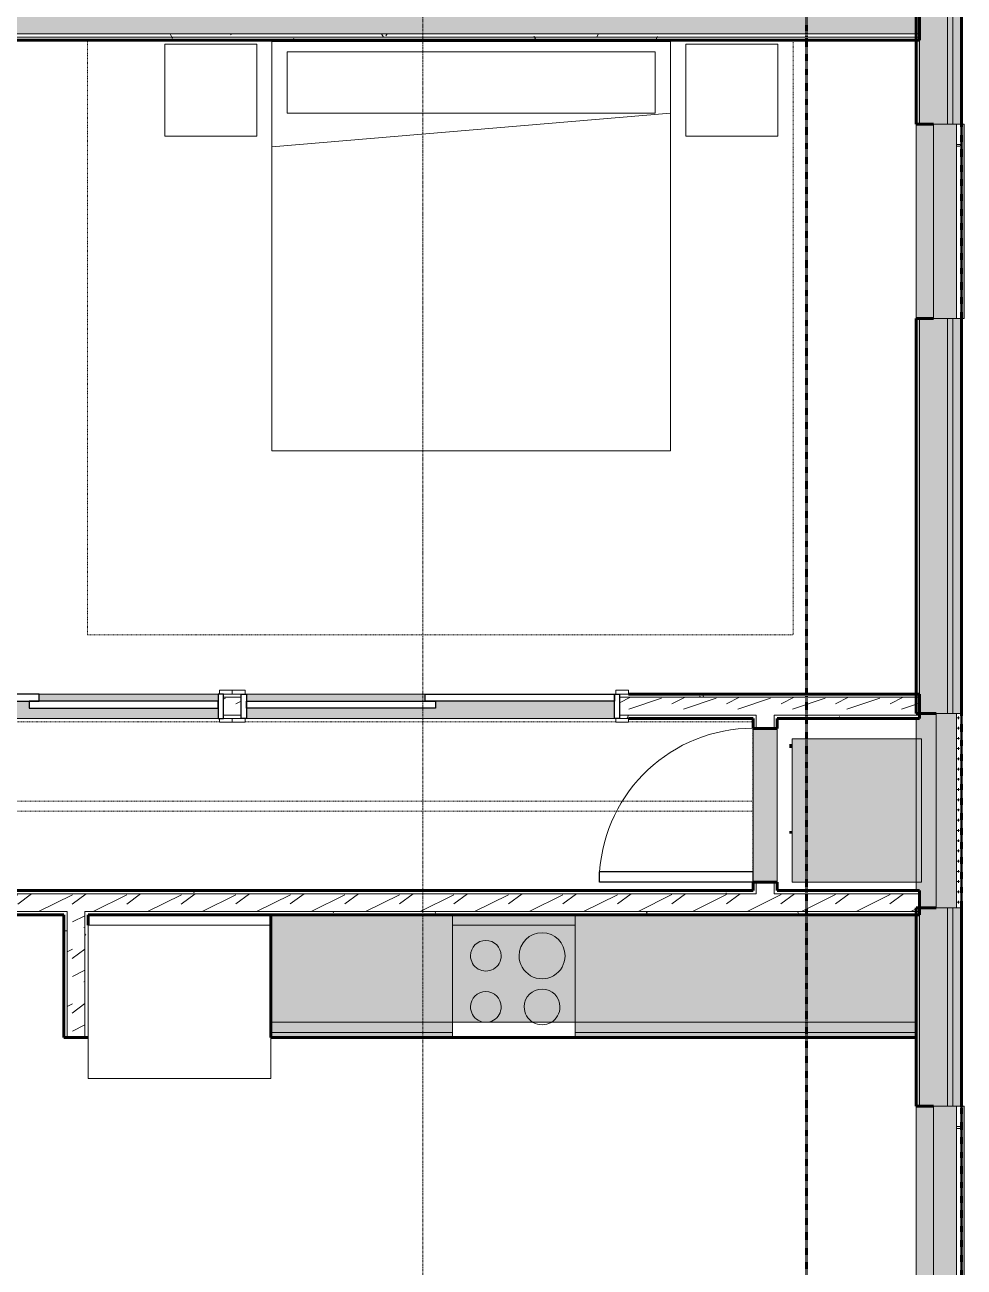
# Model space of a CAD drawing. Header units: inches. Extents: x -4061 to -1937, y 9836 to 11171.
# Drawn here: x -2251.1 to -2067.4, y 10172.9 to 10415.8 of the extents above; entities that cross this region are included whole.
import ezdxf

# ---------------------------------------------------------------- set-up
doc = ezdxf.new("R2010")
doc.units = ezdxf.units.IN
doc.header["$MEASUREMENT"] = 0
for name, pattern in [('Dash', [0.25, 0.125, -0.125]), ('Dash 1_16_', [0.125, 0.0625, -0.0625]), ('Grid Line 1_2_', [0.875, 0.5, -0.125, 0.125, -0.125])]:
    doc.linetypes.add(name, pattern=pattern)
for name, color, linetype, lineweight in [('0-1', 7, 'Continuous', 5), ('0-2', 250, 'Continuous', 9), ('A-DOOR-1', 250, 'Continuous', 9), ('A-DOOR-2', 50, 'Continuous', 30), ('A-DOOR-FRAM-1', 50, 'Continuous', 30), ('A-GLAZ-1', 27, 'Continuous', 18), ('A-GLAZ-2', 7, 'Continuous', 18), ('A-GLAZ-4', 135, 'Continuous', 18), ('A-GLAZ-5', 251, 'Continuous', 9), ('A-WALL', 113, 'Continuous', 18), ('A-WALL-1', 8, 'Continuous', 5), ('A-WALL-2', 10, 'Continuous', 60), ('A-WALL-3', 7, 'Continuous', 18), ('A-WALL-4', 254, 'Continuous', 5), ('A-WALL-PATT-1', 250, 'Continuous', 9), ('A-WALL-PATT-2', 253, 'Continuous', 9), ('A-WALL-PATT-4', 111, 'Continuous', 9), ('C-PROP-LINE-2', 91, 'Dash 1_16_', 60), ('I-FURN-1', 250, 'Continuous', 9), ('I-FURN-HDLN-1', 250, 'Dash', 9), ('I-WALL-2', 2, 'Continuous', 60), ('M-EQPM-1', 252, 'Continuous', 9), ('M-EQPM-2', 55, 'Continuous', 9), ('M-EQPM-3', 250, 'Continuous', 9), ('Q-CASE-1', 253, 'Continuous', 9), ('Q-CASE-2', 10, 'Continuous', 60), ('Q-CASE-3', 250, 'Continuous', 9), ('Q-CASE-HDLN-1', 250, 'Dash', 9), ('Q-SPCQ-1', 250, 'Continuous', 9), ('S-GRID-1', 1, 'Grid Line 1_2_', 9)]:
    doc.layers.add(name, color=color, linetype=linetype, lineweight=lineweight)
pattern_1 = [(0, (-88.066, -241.96), (20.48, 5.12), [0.845, -14.515, 0.845, -14.515, -81.92]), (0, (-88.066, -241.96), (20.48, 5.12), [-30.72, 0.845, -29.875, 0.845, -14.515, -35.84]), (0, (-88.066, -241.96), (20.48, 5.12), [-76.8, 0.845, -9.395, 0.845, -24.755]), (120, (-80.386, -239.4), (-14.67405, 15.1762003), [0.845, -14.515, 0.845, -14.515, -81.92]), (120, (-80.386, -239.4), (-14.67405, 15.1762003), [-30.72, 0.845, -29.875, 0.845, -14.515, -35.84]), (120, (-80.386, -239.4), (-14.67405, 15.1762003), [-76.8, 0.845, -9.395, 0.845, -24.755]), (240, (-77.826, -229.16), (-5.80595, -20.2962003), [0.845, -14.515, 0.845, -14.515, -81.92]), (240, (-77.826, -229.16), (-5.80595, -20.2962003), [-30.72, 0.845, -29.875, 0.845, -14.515, -35.84]), (240, (-77.826, -229.16), (-5.80595, -20.2962003), [-76.8, 0.845, -9.395, 0.845, -24.755])]
pattern_2 = [(216.87, (-83.801, -231.298), (31.9871619, 21.32545714), [5.331, -47.981]), (206.565, (-77.404, -234.497), (-10.662476, -10.6620098), [11.921, -11.921]), (198.435, (-77.404, -239.828), (-21.3244936, -10.6625869), [6.744, -26.974])]
pattern_3 = [(161.57, (-87.746, -241.64), (-2.560496185, -0.000537386), [0, -18.214, 2.022, 0]), (18.43, (-88.386, -241.64), (-2.560496185, 0.000537386), [0, -18.214, 2.022, 0]), (108.43, (-87.746, -241.64), (1.27922091, -6.400876726), [6.07, -14.166]), (71.57, (-88.386, -241.64), (1.27922091, 6.400876726), [6.07, -14.166])]

# ---------------------------------------------------------------- blocks, each defined once
blk = doc.blocks.new('HVAC_SPVU_AlliedAir_MGE4 - HVAC_SPVU_AlliedAir_MGE4-2202414-ENLARGED RCP - 2ND FLOOR PLAN - WEST')
at = {"layer": 'M-EQPM-1'}
for points in [[(14, 13.12), (-14, 13.12), (-14, 12.12), (14, 12.12)], [(14, 12.12), (-14, 12.12), (-14, -12.13), (14, -12.13), (14, -4.34)]]:
    blk.add_hatch(color=256, dxfattribs=at).paths.add_polyline_path(points, flags=0)
at = {"layer": 'M-EQPM-2'}
for points in [[(-12.25, -12.63), (-12.26, -12.13), (-13, -12.13), (-12.99, -12.63), (-12.26, -12.63)], [(4.5, -12.63), (4.49, -12.13), (4, -12.13), (4.01, -12.63), (4.49, -12.63)]]:
    blk.add_hatch(color=256, dxfattribs=at).paths.add_polyline_path(points, flags=0)
at = {"layer": 'M-EQPM-3'}
for p, q in [((14, 13.12), (-14, 13.12)), ((-14, 13.12), (-14, 12.12)), ((14, 12.12), (14, 13.12)), ((-14, 12.12), (14, 12.12)), ((-14, 12.12), (-14, -12.13)), ((14, -12.13), (14, 12.12)), ((-14, -12.13), (14, -12.13)), ((-13, -12.63), (-12.25, -12.63)), ((4, -12.63), (4.5, -12.63))]:
    blk.add_line(p, q, dxfattribs=at)
blk = doc.blocks.new('Single-Flush - 30_ x 80_-1421383-ENLARGED RCP - 2ND FLOOR PLAN - WEST')
at = {"layer": 'A-DOOR-1'}
blk.add_arc((15, -2.375), 30.067, 180, 266.18593, dxfattribs=at)
at = {"layer": 'A-DOOR-2'}
for p, q in [((13, -2.375), (13, -32.375)), ((15, -2.375), (13, -2.375)), ((15, -2.375), (15, -32.375)), ((15, -32.375), (13, -32.375))]:
    blk.add_line(p, q, dxfattribs=at)
blk = doc.blocks.new('FOLDING_SLIDING CLOSET - 72_ x 80_-1372885-ENLARGED RCP - 2ND FLOOR PLAN - WEST')
at = {"layer": 'A-DOOR-1'}
for p, q in [((-38.75, 3.25), (-36.25, 3.25)), ((-38.75, 2.5), (-38.75, 3.25)), ((-36.25, 2.5), (-38.75, 2.5)), ((-36.25, 3.25), (-36.25, 2.5)), ((36.25, 3.25), (38.75, 3.25)), ((36.25, 2.5), (36.25, 3.25)), ((38.75, 2.5), (36.25, 2.5)), ((38.75, 3.25), (38.75, 2.5)), ((-38.75, -2.25), (-36.25, -2.25)), ((-38.75, -3), (-38.75, -2.25)), ((-36.25, -2.25), (-36.25, -3)), ((36.25, -2.25), (38.75, -2.25)), ((36.25, -3), (36.25, -2.25)), ((38.75, -2.25), (38.75, -3)), ((-36.25, -3), (-38.75, -3)), ((38.75, -3), (36.25, -3))]:
    blk.add_line(p, q, dxfattribs=at)
at = {"layer": 'A-DOOR-2'}
for p, q in [((-1, 0.5), (36, 0.5)), ((-1, -0.875), (-1, 0.5)), ((36, 0.5), (36, -0.875)), ((-36, -0.875), (1, -0.875)), ((-36, -2.25), (-36, -0.875)), ((1, -2.25), (-36, -2.25)), ((36, -0.875), (-1, -0.875)), ((1, -0.875), (1, -2.25))]:
    blk.add_line(p, q, dxfattribs=at)
at = {"layer": 'A-DOOR-FRAM-1'}
for p, q in [((-37, 2.5), (-36, 2.5)), ((-37, -2.25), (-37, 2.5)), ((-36, 2.5), (-36, -2.25)), ((36, 2.5), (37, 2.5)), ((36, -2.25), (36, 2.5)), ((37, 2.5), (37, -2.25)), ((-36, -2.25), (-37, -2.25)), ((37, -2.25), (36, -2.25))]:
    blk.add_line(p, q, dxfattribs=at)
blk = doc.blocks.new('OD_CW_Closet - OD_CW_Closet-2067908-ENLARGED RCP - 2ND FLOOR PLAN - WEST')
at = {"layer": 'Q-CASE-HDLN-1'}
for p, q in [((0.74, 22.35), (0.74, -7.65)), ((158.05, -9), (158.05, 24)), ((0.74, 8.5), (158.05, 8.5)), ((0.74, 6.5), (158.05, 6.5)), ((0.74, -9), (25.09, -9)), ((27.59, -9), (100.09, -9)), ((105.09, -9), (158.05, -9))]:
    blk.add_line(p, q, dxfattribs=at)
blk = doc.blocks.new('FOLDING_SLIDING CLOSET - 72_ x 80_-1372823-ENLARGED RCP - 2ND FLOOR PLAN - WEST')
at = {"layer": 'A-DOOR-1'}
for p, q in [((-36.25, 3), (-38.75, 3)), ((-38.75, 3), (-38.75, 2.25)), ((-36.25, 2.25), (-36.25, 3)), ((38.75, 3), (36.25, 3)), ((36.25, 3), (36.25, 2.25)), ((38.75, 2.25), (38.75, 3)), ((-38.75, 2.25), (-36.25, 2.25)), ((36.25, 2.25), (38.75, 2.25)), ((-36.25, -2.5), (-38.75, -2.5)), ((-38.75, -2.5), (-38.75, -3.25)), ((-38.75, -3.25), (-36.25, -3.25)), ((-36.25, -3.25), (-36.25, -2.5)), ((38.75, -2.5), (36.25, -2.5)), ((36.25, -2.5), (36.25, -3.25)), ((36.25, -3.25), (38.75, -3.25)), ((38.75, -3.25), (38.75, -2.5))]:
    blk.add_line(p, q, dxfattribs=at)
at = {"layer": 'A-DOOR-2'}
for p, q in [((1, 2.25), (-36, 2.25)), ((-36, 2.25), (-36, 0.875)), ((-36, 0.875), (1, 0.875)), ((36, 0.875), (-1, 0.875)), ((-1, 0.875), (-1, -0.5)), ((1, 0.875), (1, 2.25)), ((36, -0.5), (36, 0.875)), ((-1, -0.5), (36, -0.5))]:
    blk.add_line(p, q, dxfattribs=at)
at = {"layer": 'A-DOOR-FRAM-1'}
for p, q in [((-36, 2.25), (-37, 2.25)), ((-37, 2.25), (-37, -2.5)), ((-36, -2.5), (-36, 2.25)), ((36, 2.25), (36, -2.5)), ((37, 2.25), (36, 2.25)), ((37, -2.5), (37, 2.25)), ((-37, -2.5), (-36, -2.5)), ((36, -2.5), (37, -2.5))]:
    blk.add_line(p, q, dxfattribs=at)
blk = doc.blocks.new('Refrigerator_-_Side-by-Side_6047 - 36_ X 30_-1372843-ENLARGED RCP - 2ND FLOOR PLAN - WEST')
at = {"layer": 'Q-SPCQ-1'}
for p, q in [((-17.88, 15.58), (17.87, 15.58)), ((-17.88, -14.42), (-17.88, 15.58)), ((17.87, 15.58), (17.87, -14.42)), ((17.87, -14.42), (-17.88, -14.42))]:
    blk.add_line(p, q, dxfattribs=at)
blk = doc.blocks.new('Range - 24_ x 24_-1372826-ENLARGED RCP - 2ND FLOOR PLAN - WEST')
at = {"layer": 'Q-SPCQ-1'}
for p, q in [((0, 0), (24, 0)), ((0, -24), (0, 0)), ((24, 0), (24, -24)), ((0, -22), (24, -22)), ((24, -24), (0, -24))]:
    blk.add_line(p, q, dxfattribs=at)
for centre, radius, start, end in [((6.5, -6), 3.5, 360, 180), ((17.5, -6), 3, 360, 180), ((6.5, -6), 3.5, 180, 0), ((17.5, -6), 3, 180, 0), ((6.5, -16), 4.5, 360, 180), ((17.5, -16), 3, 360, 180), ((6.5, -16), 4.5, 180, 0), ((17.5, -16), 3, 180, 0)]:
    blk.add_arc(centre, radius, start, end, dxfattribs=at)
blk = doc.blocks.new('OD_CW_Base Cabinet - OD_CW_Base Cabinet-2067711-ENLARGED RCP - 2ND FLOOR PLAN - WEST')
at = {"layer": 'Q-CASE-1'}
blk.add_hatch(color=256, dxfattribs=at).paths.add_polyline_path([(18.53, 3), (126.96, 3), (126.96, 24), (0.74, 24), (0.74, 3)], flags=0)
h = blk.add_hatch(color=256, dxfattribs=at)
h.paths.add_polyline_path([(79.84, 1), (126.96, 1), (126.96, 3), (60.28, 3), (60.28, 1)], flags=0)
h.paths.add_polyline_path([(0.74, 1), (36.28, 1), (36.28, 3), (0.74, 3)], flags=0)
h = blk.add_hatch(color=256, dxfattribs=at)
h.paths.add_polyline_path([(126.96, 0), (126.96, 1), (60.28, 1), (60.28, 0), (79.84, 0)], flags=0)
h.paths.add_polyline_path([(0.74, 0), (36.28, 0), (36.28, 1), (0.74, 1)], flags=0)
at = {"layer": 'Q-CASE-2'}
for p, q in [((126.96, 24), (0.74, 24)), ((0.74, 24), (0.74, 0)), ((126.96, 0), (126.96, 24)), ((0.74, 0), (126.96, 0))]:
    blk.add_line(p, q, dxfattribs=at)
at = {"layer": 'Q-CASE-3'}
for p, q in [((0.74, 24), (0.74, 3)), ((0.74, 24), (126.96, 24)), ((126.96, 3), (126.96, 24)), ((0.74, 3), (126.96, 3)), ((126.96, 1), (126.96, 3)), ((0.74, 1), (36.28, 1)), ((0.74, 1), (36.28, 1)), ((0.74, 0), (36.28, 0)), ((60.28, 1), (126.96, 1)), ((60.28, 1), (126.96, 1)), ((60.28, 0), (126.96, 0)), ((126.96, 0), (126.96, 1))]:
    blk.add_line(p, q, dxfattribs=at)
blk = doc.blocks.new('Bed-Standard - King 78_ x 80_-1242963-ENLARGED RCP - 2ND FLOOR PLAN - WEST')
at = {"layer": 'I-FURN-1'}
for p, q in [((49.69, 38.2), (-28.31, 38.2)), ((-28.31, 38.2), (-28.31, -41.8)), ((49.69, -41.8), (49.69, 38.2)), ((-25.31, 36.2), (-25.31, 24.2)), ((-25.31, 36.2), (46.69, 36.2)), ((46.69, 36.2), (46.69, 24.2)), ((49.69, 24.2), (-28.31, 17.63)), ((-25.31, 24.2), (46.69, 24.2)), ((-28.31, -41.8), (49.69, -41.8))]:
    blk.add_line(p, q, dxfattribs=at)
at = {"layer": 'I-FURN-HDLN-1'}
for p, q in [((-64.31, 38.2), (-64.31, -77.8)), ((73.69, -77.8), (73.69, 38.2)), ((-64.31, -77.8), (73.69, -77.8))]:
    blk.add_line(p, q, dxfattribs=at)
blk = doc.blocks.new('Table-Night Stand - 18_ x 18_ x 24_-1352623-ENLARGED RCP - 2ND FLOOR PLAN - WEST')
at = {"layer": 'I-FURN-1'}
for p, q in [((18.15, 18), (0.15, 18)), ((0.15, 18), (0.15, 0)), ((18.15, 0), (18.15, 18)), ((0.15, 0), (18.15, 0))]:
    blk.add_line(p, q, dxfattribs=at)
blk = doc.blocks.new('CTR - 1st Phase - Unit Layouts_rvt-1-ENLARGED RCP - 2ND FLOOR PLAN - WEST')
at = {"layer": 'A-WALL-1'}
h = blk.add_hatch(color=256, dxfattribs=at)
h.paths.add_polyline_path([(-2213.32, 10280.22), (-2213.32, 10282.22), (-2250.32, 10282.22), (-2250.32, 10283.6), (-2285.32, 10283.6), (-2285.32, 10280.22), (-2246.55, 10280.22)], flags=0)
h.paths.add_polyline_path([(-2246.55, 10283.6), (-2213.32, 10283.6), (-2213.32, 10284.97), (-2248.32, 10284.97), (-2248.32, 10283.6)], flags=0)
h = blk.add_hatch(color=256, dxfattribs=at)
h.paths.add_polyline_path([(-2207.82, 10280.22), (-2135.82, 10280.22), (-2135.82, 10283.6), (-2170.82, 10283.6), (-2170.82, 10282.22), (-2207.82, 10282.22), (-2207.82, 10280.85)], flags=0)
h.paths.add_polyline_path([(-2207.82, 10283.6), (-2172.82, 10283.6), (-2172.82, 10284.97), (-2207.82, 10284.97), (-2207.82, 10284.35)], flags=0)
blk.add_hatch(color=256, dxfattribs=at).paths.add_polyline_path([(-2103.97, 10248.22), (-2103.97, 10278.22), (-2108.72, 10278.22), (-2108.72, 10248.22), (-2104.6, 10248.22)], flags=0)
at = {"layer": 'A-WALL-PATT-1'}
h = blk.add_hatch(dxfattribs=at)
h.set_pattern_fill('FP_1', color=256, style=0, pattern_type=2)
h.set_pattern_definition(pattern_1)
h.paths.add_polyline_path([(-2133.07, 10284.35), (-2076.8, 10284.36), (-2076.8, 10284.97), (-2134.82, 10284.97), (-2134.82, 10284.35)], flags=0)
h.paths.add_polyline_path([(-2210.57, 10284.35), (-2208.82, 10284.35), (-2208.82, 10284.97), (-2212.32, 10284.97), (-2212.32, 10284.35)], flags=0)
h.paths.add_polyline_path([(-2292.07, 10284.35), (-2286.32, 10284.35), (-2286.32, 10284.97), (-2304.48, 10284.97), (-2303.86, 10284.35), (-2300.36, 10284.35)], flags=0)
h = blk.add_hatch(dxfattribs=at)
h.set_pattern_fill('FP_1', color=256, style=0, pattern_type=2)
h.set_pattern_definition(pattern_1)
h.paths.add_polyline_path([(-2103.97, 10280.22), (-2076.17, 10280.22), (-2076.17, 10280.85), (-2104.6, 10280.85), (-2104.6, 10280.22)], flags=0)
h.paths.add_polyline_path([(-2134.82, 10280.22), (-2108.1, 10280.22), (-2108.1, 10280.85), (-2134.82, 10280.85)], flags=0)
h.paths.add_polyline_path([(-2208.82, 10280.22), (-2208.82, 10280.85), (-2212.32, 10280.85), (-2212.32, 10280.22), (-2210.57, 10280.22)], flags=0)
h.paths.add_polyline_path([(-2287.39, 10280.22), (-2286.32, 10280.22), (-2286.32, 10280.85), (-2300.36, 10280.85), (-2299.73, 10280.22), (-2288.07, 10280.22)], flags=0)
h = blk.add_hatch(dxfattribs=at)
h.set_pattern_fill('FP_1', color=256, style=0, pattern_type=2)
h.set_pattern_definition(pattern_1)
h.paths.add_polyline_path([(-2076.8, 10245.95), (-2076.17, 10245.95), (-2076.17, 10246.57), (-2104.6, 10246.57), (-2104.6, 10245.95)], flags=0)
h.paths.add_polyline_path([(-2248.51, 10245.95), (-2108.1, 10245.95), (-2108.1, 10246.57), (-2266.97, 10246.57), (-2266.34, 10245.95), (-2266.08, 10245.95)], flags=0)
h = blk.add_hatch(dxfattribs=at)
h.set_pattern_fill('FP_1', color=256, style=0, pattern_type=2)
h.set_pattern_definition(pattern_1)
h.paths.add_polyline_path([(-2239.4, 10241.82), (-2076.17, 10241.82), (-2076.17, 10242.45), (-2239.4, 10242.45)], flags=0)
h.paths.add_polyline_path([(-2243.53, 10241.82), (-2242.9, 10241.82), (-2242.9, 10242.45), (-2268.68, 10242.45), (-2268.05, 10241.82), (-2243.83, 10241.82)], flags=0)
h = blk.add_hatch(dxfattribs=at)
h.set_pattern_fill('FP_1', color=256, style=0, pattern_type=2)
h.set_pattern_definition(pattern_1)
h.paths.add_polyline_path([(-2243.53, 10217.82), (-2242.9, 10217.82), (-2242.9, 10241.82), (-2243.53, 10241.82), (-2243.53, 10241.56)], flags=0)
h = blk.add_hatch(dxfattribs=at)
h.set_pattern_fill('FP_1', color=256, style=0, pattern_type=2)
h.set_pattern_definition(pattern_1)
h.paths.add_polyline_path([(-2239.4, 10217.82), (-2238.78, 10217.82), (-2238.78, 10241.82), (-2239.4, 10241.82), (-2239.4, 10237.92)], flags=0)
at = {"layer": 'A-WALL-PATT-2'}
h = blk.add_hatch(dxfattribs=at)
h.set_pattern_fill('FP_2', color=256, style=0, pattern_type=2)
h.set_pattern_definition(pattern_2)
h.paths.add_polyline_path([(-2076.8, 10280.85), (-2076.17, 10280.85), (-2076.17, 10284.35), (-2134.82, 10284.35), (-2134.82, 10280.85), (-2077.93, 10280.85)], flags=0)
h.paths.add_polyline_path([(-2212.32, 10280.85), (-2208.82, 10280.85), (-2208.82, 10284.35), (-2212.32, 10284.35)], flags=0)
h.paths.add_polyline_path([(-2300.36, 10280.85), (-2286.32, 10280.85), (-2286.32, 10284.35), (-2304.74, 10284.35), (-2301.24, 10280.85)], flags=0)
h = blk.add_hatch(dxfattribs=at)
h.set_pattern_fill('FP_2', color=256, style=0, pattern_type=2)
h.set_pattern_definition(pattern_2)
h.paths.add_polyline_path([(-2108.1, 10245.95), (-2104.6, 10245.95), (-2104.6, 10248.22), (-2108.1, 10248.22), (-2108.1, 10246.57)], flags=0)
h.paths.add_polyline_path([(-2104.6, 10278.22), (-2104.6, 10280.85), (-2108.1, 10280.85), (-2108.1, 10278.22)], flags=0)
h = blk.add_hatch(dxfattribs=at)
h.set_pattern_fill('FP_2', color=256, style=0, pattern_type=2)
h.set_pattern_definition(pattern_2)
h.paths.add_polyline_path([(-2238.78, 10242.45), (-2076.17, 10242.45), (-2076.17, 10245.95), (-2271.29, 10245.95), (-2267.79, 10242.45), (-2239.4, 10242.45)], flags=0)
h = blk.add_hatch(dxfattribs=at)
h.set_pattern_fill('FP_2', color=256, style=0, pattern_type=2)
h.set_pattern_definition(pattern_2)
h.paths.add_polyline_path([(-2239.4, 10217.82), (-2239.4, 10242.45), (-2242.9, 10242.45), (-2242.9, 10217.82)], flags=0)
at = {"layer": 'A-WALL-2'}
for p, q in [((-2133.07, 10284.97), (-2076.17, 10284.97)), ((-2076.17, 10284.97), (-2076.17, 10280.22)), ((-2108.72, 10280.22), (-2133.07, 10280.22)), ((-2108.72, 10278.22), (-2108.72, 10280.22)), ((-2076.17, 10280.22), (-2103.97, 10280.22)), ((-2103.97, 10280.22), (-2103.97, 10278.22)), ((-2103.97, 10278.22), (-2108.72, 10278.22)), ((-2108.72, 10246.57), (-2108.72, 10248.22)), ((-2108.72, 10248.22), (-2103.97, 10248.22)), ((-2103.97, 10248.22), (-2103.97, 10246.57)), ((-2266.08, 10246.57), (-2108.72, 10246.57)), ((-2103.97, 10246.57), (-2076.17, 10246.57)), ((-2076.17, 10246.57), (-2076.17, 10241.82)), ((-2243.53, 10241.82), (-2268.05, 10241.82)), ((-2243.53, 10217.82), (-2243.53, 10241.82)), ((-2203.03, 10241.82), (-2238.78, 10241.82)), ((-2238.78, 10241.82), (-2238.78, 10239.82)), ((-2076.17, 10241.82), (-2076.8, 10241.82)), ((-2238.78, 10217.82), (-2243.53, 10217.82))]:
    blk.add_line(p, q, dxfattribs=at)
at = {"layer": 'A-WALL-3'}
for p, q in [((-2213.32, 10284.97), (-2248.32, 10284.97)), ((-2208.82, 10284.35), (-2212.32, 10284.35)), ((-2172.82, 10284.97), (-2207.82, 10284.97)), ((-2076.17, 10284.35), (-2134.82, 10284.35)), ((-2285.32, 10280.22), (-2213.32, 10280.22)), ((-2208.82, 10280.85), (-2212.32, 10280.85)), ((-2207.82, 10280.22), (-2135.82, 10280.22)), ((-2108.1, 10280.85), (-2134.82, 10280.85)), ((-2108.1, 10280.85), (-2108.1, 10280.22)), ((-2108.1, 10280.22), (-2108.1, 10278.22)), ((-2076.17, 10280.85), (-2104.6, 10280.85)), ((-2104.6, 10280.85), (-2104.6, 10280.22)), ((-2104.6, 10280.22), (-2104.6, 10278.22)), ((-2108.72, 10278.22), (-2108.72, 10248.22)), ((-2103.97, 10248.22), (-2103.97, 10278.22)), ((-2108.1, 10248.22), (-2108.1, 10246.57)), ((-2104.6, 10248.22), (-2104.6, 10246.57)), ((-2108.1, 10245.95), (-2266.34, 10245.95)), ((-2108.1, 10246.57), (-2108.1, 10245.95)), ((-2104.6, 10246.57), (-2104.6, 10245.95)), ((-2076.17, 10245.95), (-2104.6, 10245.95)), ((-2242.9, 10242.45), (-2267.79, 10242.45)), ((-2242.9, 10242.45), (-2242.9, 10241.82)), ((-2242.9, 10241.82), (-2242.9, 10217.82)), ((-2076.17, 10242.45), (-2239.4, 10242.45)), ((-2239.4, 10242.45), (-2239.4, 10241.82)), ((-2239.4, 10241.82), (-2239.4, 10217.82))]:
    blk.add_line(p, q, dxfattribs=at)
at = {"layer": '0-2'}
for name, p in [('Bed-Standard - King 78_ x 80_-1242963-ENLARGED RCP - 2ND FLOOR PLAN - WEST', (-2174.55, 10374.32)), ('Table-Night Stand - 18_ x 18_ x 24_-1352623-ENLARGED RCP - 2ND FLOOR PLAN - WEST', (-2223.94, 10394.02)), ('Table-Night Stand - 18_ x 18_ x 24_-1352623-ENLARGED RCP - 2ND FLOOR PLAN - WEST', (-2122.01, 10394.02)), ('FOLDING_SLIDING CLOSET - 72_ x 80_-1372823-ENLARGED RCP - 2ND FLOOR PLAN - WEST', (-2249.32, 10282.72)), ('OD_CW_Base Cabinet - OD_CW_Base Cabinet-2067711-ENLARGED RCP - 2ND FLOOR PLAN - WEST', (-2203.76, 10217.82))]:
    blk.add_blockref(name, p, dxfattribs=at)
for name, p, rotation in [('FOLDING_SLIDING CLOSET - 72_ x 80_-1372885-ENLARGED RCP - 2ND FLOOR PLAN - WEST', (-2171.82, 10282.72), 180), ('OD_CW_Closet - OD_CW_Closet-2067908-ENLARGED RCP - 2ND FLOOR PLAN - WEST', (-2107.99, 10270.57), 180), ('Single-Flush - 30_ x 80_-1421383-ENLARGED RCP - 2ND FLOOR PLAN - WEST', (-2106.35, 10263.22), 269.9999999998777), ('HVAC_SPVU_AlliedAir_MGE4 - HVAC_SPVU_AlliedAir_MGE4-2202414-ENLARGED RCP - 2ND FLOOR PLAN - WEST', (-2088.92, 10262.19), 269.9999999998719), ('Range - 24_ x 24_-1372826-ENLARGED RCP - 2ND FLOOR PLAN - WEST', (-2143.48, 10217.82), 180), ('Refrigerator_-_Side-by-Side_6047 - 36_ X 30_-1372843-ENLARGED RCP - 2ND FLOOR PLAN - WEST', (-2220.9, 10225.4), 180)]:
    blk.add_blockref(name, p, dxfattribs=dict(at, rotation=rotation))
blk = doc.blocks.new('_THE_ WINDOW _ DOOR - Window - 2nd Floor-2113391-ENLARGED RCP - 2ND FLOOR PLAN - WEST')
at = {"layer": 'A-GLAZ-1'}
h = blk.add_hatch(color=256, dxfattribs=at)
h.paths.add_polyline_path([(-19.0125, -4.4375), (-19.0125, -4.9375), (19.0125, -4.9375), (19.0125, -4.4375), (-10.2678, -4.4375)], flags=0)
h.paths.add_polyline_path([(-19.0125, -3.4375), (19.0125, -3.4375), (19.0125, 1.0625), (-19.0125, 1.0625), (-19.0125, -1.6875)], flags=0)
at = {"layer": 'A-GLAZ-5'}
h = blk.add_hatch(dxfattribs=at)
h.set_pattern_fill('FP_10', color=256, style=0, pattern_type=2)
h.set_pattern_definition([(0, (25.74, -1.51), (-38.4, 120.38), [0.392, -38.007]), (0, (25.74, -1.12), (-38.4, 120.38), [0.392, -38.007]), (0, (25.74, 14.85), (-38.4, 120.38), [0.392, -38.007]), (0, (25.74, 15.24), (-38.4, 120.38), [0.392, -38.007]), (0, (25.74, 31.2), (-38.4, 120.38), [0.393, -38.008]), (0, (25.74, 31.6), (-38.4, 120.38), [0.393, -38.008]), (0, (25.74, 47.56), (-38.4, 120.38), [0.393, -38.008]), (0, (25.74, 47.95), (-38.4, 120.38), [0.393, -38.008]), (0, (25.74, 63.92), (-38.4, 120.38), [0.393, -38.008]), (0, (25.74, 64.31), (-38.4, 120.38), [0.393, -38.008]), (0, (25.74, 80.28), (-38.4, 120.38), [0.393, -38.008]), (0, (25.74, 80.67), (-38.4, 120.38), [0.393, -38.008]), (0, (25.74, 96.63), (-38.4, 120.38), [0.393, -38.008]), (0, (25.74, 97.03), (-38.4, 120.38), [0.393, -38.008]), (0, (25.74, 112.99), (-38.4, 120.38), [0.392, -38.007]), (0, (25.74, 113.38), (-38.4, 120.38), [0.392, -38.007]), (0, (43.19, -1.51), (-38.4, 120.38), [0.393, -38.008]), (0, (43.19, -1.12), (-38.4, 120.38), [0.393, -38.008]), (0, (43.19, 14.85), (-38.4, 120.38), [0.393, -38.008]), (0, (43.19, 15.24), (-38.4, 120.38), [0.393, -38.008]), (0, (43.19, 31.2), (-38.4, 120.38), [0.393, -38.008]), (0, (43.19, 31.6), (-38.4, 120.38), [0.393, -38.008]), (0, (43.19, 47.56), (-38.4, 120.38), [0.393, -38.008]), (0, (43.19, 47.95), (-38.4, 120.38), [0.393, -38.008]), (0, (43.19, 63.92), (-38.4, 120.38), [0.393, -38.008]), (0, (43.19, 64.31), (-38.4, 120.38), [0.393, -38.008]), (0, (43.19, 80.28), (-38.4, 120.38), [0.393, -38.008]), (0, (43.19, 80.67), (-38.4, 120.38), [0.393, -38.008]), (0, (43.19, 96.63), (-38.4, 120.38), [0.393, -38.008]), (0, (43.19, 97.03), (-38.4, 120.38), [0.393, -38.008]), (0, (43.19, 112.99), (-38.4, 120.38), [0.392, -38.007]), (0, (43.19, 113.38), (-38.4, 120.38), [0.392, -38.007]), (0, (60.64, -1.51), (-38.4, 120.38), [0.392, -38.007]), (0, (60.64, -1.12), (-38.4, 120.38), [0.392, -38.007]), (0, (60.64, 14.85), (-38.4, 120.38), [0.392, -38.007]), (0, (60.64, 15.24), (-38.4, 120.38), [0.392, -38.007]), (0, (60.64, 31.2), (-38.4, 120.38), [0.392, -38.007]), (0, (60.64, 31.6), (-38.4, 120.38), [0.392, -38.007]), (0, (60.64, 47.56), (-38.4, 120.38), [0.392, -38.007]), (0, (60.64, 47.95), (-38.4, 120.38), [0.392, -38.007]), (0, (60.64, 63.92), (-38.4, 120.38), [0.392, -38.007]), (0, (60.64, 64.31), (-38.4, 120.38), [0.392, -38.007]), (0, (60.64, 80.28), (-38.4, 120.38), [0.392, -38.007]), (0, (60.64, 80.67), (-38.4, 120.38), [0.392, -38.007]), (0, (60.64, 96.63), (-38.4, 120.38), [0.392, -38.007]), (0, (60.64, 97.03), (-38.4, 120.38), [0.392, -38.007]), (0, (60.64, 112.99), (-38.4, 120.38), [0.392, -38.007]), (0, (60.64, 113.38), (-38.4, 120.38), [0.392, -38.007]), (90, (24, -4.063), (-38.4, 2e-15), [120, -0.375]), (90, (24.375, -4.063), (-38.4, 2e-15), [120, -0.375]), (90, (25.74, -1.51), (-38.4, 2e-15), [0.392, -119.982]), (90, (25.74, 14.848), (-38.4, 2e-15), [0.393, -119.983]), (90, (25.74, 31.206), (-38.4, 2e-15), [0.392, -119.982]), (90, (25.74, 47.563), (-38.4, 2e-15), [0.392, -119.982]), (90, (25.74, 63.92), (-38.4, 2e-15), [0.392, -119.982]), (90, (25.74, 80.277), (-38.4, 2e-15), [0.392, -119.982]), (90, (25.74, 96.634), (-38.4, 2e-15), [0.392, -119.982]), (90, (25.74, 112.99), (-38.4, 2e-15), [0.392, -119.982]), (90, (26.134, -1.51), (-38.4, 2e-15), [0.392, -119.982]), (90, (26.134, 14.848), (-38.4, 2e-15), [0.393, -119.983]), (90, (26.134, 31.206), (-38.4, 2e-15), [0.392, -119.982]), (90, (26.134, 47.563), (-38.4, 2e-15), [0.392, -119.982]), (90, (26.134, 63.92), (-38.4, 2e-15), [0.392, -119.982]), (90, (26.134, 80.277), (-38.4, 2e-15), [0.392, -119.982]), (90, (26.134, 96.634), (-38.4, 2e-15), [0.392, -119.982]), (90, (26.134, 112.99), (-38.4, 2e-15), [0.392, -119.982]), (90, (43.19, -1.51), (-38.4, 2e-15), [0.392, -119.982]), (90, (43.19, 14.848), (-38.4, 2e-15), [0.393, -119.983]), (90, (43.19, 31.206), (-38.4, 2e-15), [0.392, -119.982]), (90, (43.19, 47.563), (-38.4, 2e-15), [0.392, -119.982]), (90, (43.19, 63.92), (-38.4, 2e-15), [0.392, -119.982]), (90, (43.19, 80.277), (-38.4, 2e-15), [0.392, -119.982]), (90, (43.19, 96.634), (-38.4, 2e-15), [0.392, -119.982]), (90, (43.19, 112.99), (-38.4, 2e-15), [0.392, -119.982]), (90, (43.584, -1.51), (-38.4, 2e-15), [0.392, -119.982]), (90, (43.584, 14.848), (-38.4, 2e-15), [0.393, -119.983]), (90, (43.584, 31.206), (-38.4, 2e-15), [0.392, -119.982]), (90, (43.584, 47.563), (-38.4, 2e-15), [0.392, -119.982]), (90, (43.584, 63.92), (-38.4, 2e-15), [0.392, -119.982]), (90, (43.584, 80.277), (-38.4, 2e-15), [0.392, -119.982]), (90, (43.584, 96.634), (-38.4, 2e-15), [0.392, -119.982]), (90, (43.584, 112.99), (-38.4, 2e-15), [0.392, -119.982]), (90, (60.64, -1.51), (-38.4, 2e-15), [0.392, -119.982]), (90, (60.64, 14.848), (-38.4, 2e-15), [0.392, -119.982]), (90, (60.64, 31.206), (-38.4, 2e-15), [0.392, -119.982]), (90, (60.64, 47.563), (-38.4, 2e-15), [0.392, -119.982]), (90, (60.64, 63.92), (-38.4, 2e-15), [0.392, -119.982]), (90, (60.64, 80.277), (-38.4, 2e-15), [0.392, -119.982]), (90, (60.64, 96.634), (-38.4, 2e-15), [0.392, -119.982]), (90, (60.64, 112.99), (-38.4, 2e-15), [0.392, -119.982]), (90, (61.034, -1.51), (-38.4, 2e-15), [0.392, -119.982]), (90, (61.034, 14.848), (-38.4, 2e-15), [0.392, -119.982]), (90, (61.034, 31.206), (-38.4, 2e-15), [0.392, -119.982]), (90, (61.034, 47.563), (-38.4, 2e-15), [0.392, -119.982]), (90, (61.034, 63.92), (-38.4, 2e-15), [0.392, -119.982]), (90, (61.034, 80.277), (-38.4, 2e-15), [0.392, -119.982]), (90, (61.034, 96.634), (-38.4, 2e-15), [0.392, -119.982]), (90, (61.034, 112.99), (-38.4, 2e-15), [0.392, -119.982]), (180, (62.4, -4.44), (-38.4, 120.38), [38.025, -0.375]), (180, (62.4, -4.06), (-38.4, 120.38), [38.025, -0.375])])
h.paths.add_polyline_path([(-19.0125, -4.4375), (19.0125, -4.4375), (19.0125, -3.4375), (-19.0125, -3.4375)], flags=0)
at = {"layer": 'A-GLAZ-2'}
for p, q in [((19.0125, 1.0625), (-19.0125, 1.0625)), ((-19.0125, 1.0625), (-19.0125, -3.4375)), ((19.0125, 1.0625), (19.0125, -3.4375)), ((19.0125, -3.4375), (-19.0125, -3.4375)), ((-19.0125, -3.4375), (-19.0125, -4.4375)), ((-19.0125, -4.4375), (-19.0125, -4.9375)), ((-19.0125, -4.4375), (19.0125, -4.4375)), ((19.0125, -3.4375), (19.0125, -4.4375)), ((19.0125, -4.4375), (19.0125, -4.9375)), ((-19.0125, -4.9375), (19.0125, -4.9375))]:
    blk.add_line(p, q, dxfattribs=at)
blk = doc.blocks.new('_THE_ WINDOW _ DOOR - hvac panel - 2nd floor-2113875-ENLARGED RCP - 2ND FLOOR PLAN - WEST')
at = {"layer": 'A-GLAZ-4'}
blk.add_hatch(color=256, dxfattribs=at).paths.add_polyline_path([(-19.01, 0.56), (-19.01, -3.44), (19.01, -3.44), (19.01, 0.56), (-15.16, 0.56)], flags=0)
at = {"layer": 'A-GLAZ-5'}
h = blk.add_hatch(dxfattribs=at)
h.set_pattern_fill('FP_11', color=256, style=0, pattern_type=2)
h.set_pattern_definition([(0, (41.062, -4.438), (1, 1), [0.5, -1.5]), (90, (41.312, -4.687), (-1, 1), [0.5, -1.5])])
h.paths.add_polyline_path([(-19.01, -3.44), (-19.01, -4.44), (19.01, -4.44), (19.01, -3.44), (-17.01, -3.44)], flags=0)
at = {"layer": 'A-GLAZ-2'}
for p, q in [((19.01, 0.56), (-19.01, 0.56)), ((-19.01, 0.56), (-19.01, -3.44)), ((19.01, -3.44), (19.01, 0.56)), ((19.01, -3.44), (-19.01, -3.44)), ((-19.01, -3.44), (-19.01, -4.44)), ((19.01, -4.44), (-19.01, -4.44)), ((19.01, -3.44), (19.01, -4.44))]:
    blk.add_line(p, q, dxfattribs=at)
blk = doc.blocks.new('CTR - 1st Phase - Shell_rvt-1-ENLARGED RCP - 2ND FLOOR PLAN - WEST')
at = {"layer": 'A-WALL-1'}
h = blk.add_hatch(color=256, dxfattribs=at)
h.paths.add_polyline_path([(-2069.49, 9981.94), (-2068.17, 9981.94), (-2068.17, 10012.78), (-2069.67, 10012.78), (-2069.67, 9981.94)], flags=0)
h.paths.add_polyline_path([(-2069.67, 10050.8), (-2068.17, 10050.8), (-2068.17, 10051.18), (-2069.67, 10051.18)], flags=0)
h.paths.add_polyline_path([(-2068.92, 10089.2), (-2068.17, 10089.2), (-2068.17, 10166.38), (-2069.67, 10166.38), (-2069.67, 10089.2)], flags=0)
h.paths.add_polyline_path([(-2068.17, 10204.4), (-2068.17, 10243.18), (-2069.67, 10243.18), (-2069.67, 10204.4), (-2068.92, 10204.4)], flags=0)
h.paths.add_polyline_path([(-2068.92, 10281.2), (-2068.17, 10281.2), (-2068.17, 10358.38), (-2069.67, 10358.38), (-2069.67, 10281.2)], flags=0)
h.paths.add_polyline_path([(-2068.92, 10396.4), (-2068.17, 10396.4), (-2068.17, 10473.58), (-2069.67, 10473.58), (-2069.67, 10396.4)], flags=0)
h.paths.add_polyline_path([(-2068.17, 10511.6), (-2068.17, 10550.38), (-2069.67, 10550.38), (-2069.67, 10511.6), (-2068.92, 10511.6)], flags=0)
h.paths.add_polyline_path([(-2068.17, 10588.4), (-2068.17, 10627.18), (-2069.67, 10627.18), (-2069.67, 10588.4), (-2068.92, 10588.4)], flags=0)
h.paths.add_polyline_path([(-2068.92, 10665.2), (-2068.17, 10665.2), (-2068.17, 10665.58), (-2069.67, 10665.58), (-2069.67, 10665.2)], flags=0)
h.paths.add_polyline_path([(-2068.92, 10703.6), (-2068.17, 10703.6), (-2068.17, 10742.38), (-2069.67, 10742.38), (-2069.67, 10703.6)], flags=0)
h.paths.add_polyline_path([(-2068.17, 10780.4), (-2068.17, 10780.78), (-2069.67, 10780.78), (-2069.67, 10780.4), (-2068.92, 10780.4)], flags=0)
h.paths.add_polyline_path([(-2069.67, 10818.8), (-2068.17, 10818.8), (-2068.17, 10851.14), (-2069.67, 10851.14), (-2069.67, 10843.14)], flags=0)
for points in [[(-2076.17, 10358.38), (-2073.42, 10358.38), (-2073.42, 10396.4), (-2076.8, 10396.4), (-2076.8, 10358.38)], [(-2072.92, 10243.18), (-2072.92, 10281.2), (-2076.17, 10281.2), (-2076.17, 10280.22), (-2076.8, 10280.22), (-2076.8, 10276.19), (-2075.8, 10276.19), (-2075.8, 10248.19), (-2076.8, 10248.19), (-2076.8, 10246.57), (-2076.17, 10246.57), (-2076.17, 10243.18)], [(-2073.42, 10166.38), (-2073.42, 10204.4), (-2076.8, 10204.4), (-2076.8, 10166.38), (-2076.17, 10166.38)]]:
    blk.add_hatch(color=256, dxfattribs=at).paths.add_polyline_path(points, flags=0)
at = {"layer": 'A-WALL-4'}
h = blk.add_hatch(color=256, dxfattribs=at)
h.paths.add_polyline_path([(-2067.92, 9980.44), (-2067.92, 10012.78), (-2068.17, 10012.78), (-2068.17, 9980.44)], flags=0)
h.paths.add_polyline_path([(-2068.17, 10050.8), (-2067.92, 10050.8), (-2067.92, 10051.18), (-2068.17, 10051.18)], flags=0)
h.paths.add_polyline_path([(-2068.17, 10089.2), (-2067.92, 10089.2), (-2067.92, 10166.38), (-2068.17, 10166.38), (-2068.17, 10091.7)], flags=0)
h.paths.add_polyline_path([(-2067.92, 10204.4), (-2067.92, 10243.18), (-2068.17, 10243.18), (-2068.17, 10204.4)], flags=0)
h.paths.add_polyline_path([(-2067.92, 10281.2), (-2067.92, 10358.38), (-2068.17, 10358.38), (-2068.17, 10281.2)], flags=0)
h.paths.add_polyline_path([(-2067.92, 10396.4), (-2067.92, 10473.58), (-2068.17, 10473.58), (-2068.17, 10396.4)], flags=0)
h.paths.add_polyline_path([(-2067.92, 10511.6), (-2067.92, 10550.38), (-2068.17, 10550.38), (-2068.17, 10511.6)], flags=0)
h.paths.add_polyline_path([(-2067.92, 10588.4), (-2067.92, 10627.18), (-2068.17, 10627.18), (-2068.17, 10588.4)], flags=0)
h.paths.add_polyline_path([(-2067.92, 10665.2), (-2067.92, 10665.58), (-2068.17, 10665.58), (-2068.17, 10665.2)], flags=0)
h.paths.add_polyline_path([(-2067.92, 10703.6), (-2067.92, 10742.38), (-2068.17, 10742.38), (-2068.17, 10703.6)], flags=0)
h.paths.add_polyline_path([(-2067.92, 10780.4), (-2067.92, 10780.78), (-2068.17, 10780.78), (-2068.17, 10780.4)], flags=0)
h.paths.add_polyline_path([(-2067.92, 10818.8), (-2067.92, 10851.39), (-2068.17, 10851.39), (-2068.17, 10818.8)], flags=0)
at = {"layer": 'A-WALL-PATT-2'}
h = blk.add_hatch(dxfattribs=at)
h.set_pattern_fill('FP_4', color=256, style=0, pattern_type=2)
h.set_pattern_definition(pattern_3)
h.paths.add_polyline_path([(-2076.17, 9988.44), (-2070.67, 9988.44), (-2070.67, 10012.78), (-2076.17, 10012.78), (-2076.17, 9989.06)], flags=0)
h.paths.add_polyline_path([(-2076.17, 10050.8), (-2070.67, 10050.8), (-2070.67, 10051.18), (-2076.17, 10051.18)], flags=0)
h.paths.add_polyline_path([(-2073.42, 10089.2), (-2070.67, 10089.2), (-2070.67, 10166.38), (-2076.17, 10166.38), (-2076.17, 10089.2)], flags=0)
h.paths.add_polyline_path([(-2073.42, 10204.4), (-2070.67, 10204.4), (-2070.67, 10243.18), (-2076.17, 10243.18), (-2076.17, 10204.4)], flags=0)
h.paths.add_polyline_path([(-2076.17, 10281.2), (-2070.67, 10281.2), (-2070.67, 10358.38), (-2076.17, 10358.38), (-2076.17, 10284.61)], flags=0)
h.paths.add_polyline_path([(-2073.42, 10396.4), (-2070.67, 10396.4), (-2070.67, 10473.58), (-2076.17, 10473.58), (-2076.17, 10396.4)], flags=0)
h.paths.add_polyline_path([(-2076.17, 10511.6), (-2070.67, 10511.6), (-2070.67, 10550.38), (-2076.17, 10550.38), (-2076.17, 10547.7)], flags=0)
h.paths.add_polyline_path([(-2076.17, 10588.4), (-2070.67, 10588.4), (-2070.67, 10627.18), (-2076.17, 10627.18), (-2076.17, 10622.87)], flags=0)
h.paths.add_polyline_path([(-2070.67, 10665.2), (-2070.67, 10665.58), (-2076.17, 10665.58), (-2076.17, 10665.2), (-2073.42, 10665.2)], flags=0)
h.paths.add_polyline_path([(-2073.42, 10703.6), (-2070.67, 10703.6), (-2070.67, 10742.38), (-2076.17, 10742.38), (-2076.17, 10703.6)], flags=0)
h.paths.add_polyline_path([(-2073.42, 10780.4), (-2070.67, 10780.4), (-2070.67, 10780.78), (-2076.17, 10780.78), (-2076.17, 10780.4)], flags=0)
h.paths.add_polyline_path([(-2076.17, 10818.8), (-2070.67, 10818.8), (-2070.67, 10848.64), (-2076.17, 10848.64), (-2076.17, 10843.14)], flags=0)
h = blk.add_hatch(dxfattribs=at)
h.set_pattern_fill('FP_3', color=256, style=0, pattern_type=2)
h.set_pattern_definition([(0, (-88.066, -241.96), (0, 3.199), []), (315, (-88.066, -241.96), (3.1989511, 0), [4.524, -4.524]), (45, (-88.066, -241.96), (3.1989511, 0), [4.524, -4.524])])
h.paths.add_polyline_path([(-2069.86, 9982.94), (-2069.67, 9982.94), (-2069.67, 10012.78), (-2070.67, 10012.78), (-2070.67, 9982.94)], flags=0)
h.paths.add_polyline_path([(-2070.67, 10050.8), (-2069.67, 10050.8), (-2069.67, 10051.18), (-2070.67, 10051.18)], flags=0)
h.paths.add_polyline_path([(-2069.67, 10089.2), (-2069.67, 10166.38), (-2070.67, 10166.38), (-2070.67, 10089.2)], flags=0)
h.paths.add_polyline_path([(-2069.67, 10204.4), (-2069.67, 10243.18), (-2070.67, 10243.18), (-2070.67, 10204.4)], flags=0)
h.paths.add_polyline_path([(-2069.67, 10281.2), (-2069.67, 10358.38), (-2070.67, 10358.38), (-2070.67, 10281.2)], flags=0)
h.paths.add_polyline_path([(-2069.67, 10396.4), (-2069.67, 10473.58), (-2070.67, 10473.58), (-2070.67, 10396.4)], flags=0)
h.paths.add_polyline_path([(-2069.67, 10511.6), (-2069.67, 10550.38), (-2070.67, 10550.38), (-2070.67, 10511.6)], flags=0)
h.paths.add_polyline_path([(-2069.67, 10588.4), (-2069.67, 10627.18), (-2070.67, 10627.18), (-2070.67, 10588.4)], flags=0)
h.paths.add_polyline_path([(-2069.67, 10665.2), (-2069.67, 10665.58), (-2070.67, 10665.58), (-2070.67, 10665.2)], flags=0)
h.paths.add_polyline_path([(-2069.67, 10703.6), (-2069.67, 10742.38), (-2070.67, 10742.38), (-2070.67, 10703.6)], flags=0)
h.paths.add_polyline_path([(-2070.67, 10780.4), (-2069.67, 10780.4), (-2069.67, 10780.78), (-2070.67, 10780.78)], flags=0)
h.paths.add_polyline_path([(-2069.67, 10818.8), (-2069.67, 10849.64), (-2070.67, 10849.64), (-2070.67, 10818.8)], flags=0)
h = blk.add_hatch(dxfattribs=at)
h.set_pattern_fill('FP_1', color=256, style=0, pattern_type=2)
h.set_pattern_definition(pattern_1)
h.paths.add_polyline_path([(-2076.17, 9989.06), (-2076.17, 10012.78), (-2076.8, 10012.78), (-2076.8, 9989.06)], flags=0)
h.paths.add_polyline_path([(-2076.8, 10050.8), (-2076.17, 10050.8), (-2076.17, 10051.18), (-2076.8, 10051.18)], flags=0)
h.paths.add_polyline_path([(-2076.17, 10089.2), (-2076.17, 10166.38), (-2076.8, 10166.38), (-2076.8, 10089.2)], flags=0)
h.paths.add_polyline_path([(-2076.17, 10204.4), (-2076.17, 10241.82), (-2076.8, 10241.82), (-2076.8, 10204.4)], flags=0)
h.paths.add_polyline_path([(-2076.8, 10284.35), (-2076.17, 10284.35), (-2076.17, 10358.38), (-2076.8, 10358.38), (-2076.8, 10284.61)], flags=0)
h.paths.add_polyline_path([(-2076.17, 10396.4), (-2076.17, 10412.79), (-2076.8, 10412.79), (-2076.8, 10396.4)], flags=0)
h.paths.add_polyline_path([(-2076.17, 10418.79), (-2076.17, 10473.58), (-2076.8, 10473.58), (-2076.8, 10418.79), (-2076.62, 10418.79)], flags=0)
h.paths.add_polyline_path([(-2076.17, 10511.6), (-2076.17, 10546.6), (-2076.8, 10546.6), (-2076.8, 10511.6)], flags=0)
h.paths.add_polyline_path([(-2076.8, 10589.75), (-2076.17, 10589.75), (-2076.17, 10627.18), (-2076.8, 10627.18), (-2076.8, 10610.75)], flags=0)
h.paths.add_polyline_path([(-2076.8, 10665.2), (-2076.17, 10665.2), (-2076.17, 10665.58), (-2076.8, 10665.58)], flags=0)
h.paths.add_polyline_path([(-2076.17, 10703.6), (-2076.17, 10742.38), (-2076.8, 10742.38), (-2076.8, 10703.6)], flags=0)
h.paths.add_polyline_path([(-2076.17, 10780.4), (-2076.17, 10780.78), (-2076.8, 10780.78), (-2076.8, 10780.4)], flags=0)
h.paths.add_polyline_path([(-2076.8, 10818.8), (-2076.17, 10818.8), (-2076.17, 10843.14), (-2076.8, 10843.14), (-2076.8, 10842.51)], flags=0)
at = {"layer": 'A-WALL-2'}
for p, q in [((-2076.8, 10396.4), (-2076.8, 10473.58)), ((-2067.92, 10473.58), (-2067.92, 10396.4)), ((-2073.42, 10396.4), (-2076.8, 10396.4)), ((-2076.8, 10281.2), (-2076.8, 10358.38)), ((-2076.8, 10358.38), (-2073.42, 10358.38)), ((-2067.92, 10358.38), (-2067.92, 10281.2)), ((-2072.92, 10281.2), (-2076.8, 10281.2)), ((-2076.8, 10241.82), (-2076.8, 10243.18)), ((-2076.8, 10243.18), (-2072.92, 10243.18)), ((-2067.92, 10243.18), (-2067.92, 10204.4)), ((-2076.8, 10204.4), (-2076.8, 10217.82)), ((-2073.42, 10204.4), (-2076.8, 10204.4))]:
    blk.add_line(p, q, dxfattribs=at)
at = {"layer": 'A-WALL-3'}
for p, q in [((-2076.17, 10473.58), (-2076.17, 10396.4)), ((-2070.67, 10473.58), (-2070.67, 10396.4)), ((-2069.67, 10473.58), (-2069.67, 10396.4)), ((-2068.17, 10473.58), (-2068.17, 10396.4)), ((-2076.8, 10396.4), (-2076.8, 10358.38)), ((-2076.17, 10358.38), (-2076.17, 10281.2)), ((-2070.67, 10358.38), (-2070.67, 10281.2)), ((-2069.67, 10358.38), (-2069.67, 10281.2)), ((-2068.17, 10358.38), (-2068.17, 10281.2)), ((-2076.8, 10280.22), (-2076.8, 10276.19)), ((-2076.8, 10248.19), (-2076.8, 10246.57)), ((-2076.17, 10243.18), (-2076.17, 10204.4)), ((-2070.67, 10243.18), (-2070.67, 10204.4)), ((-2069.67, 10243.18), (-2069.67, 10204.4)), ((-2068.17, 10243.18), (-2068.17, 10204.4)), ((-2076.8, 10204.4), (-2076.8, 10166.38))]:
    blk.add_line(p, q, dxfattribs=at)
at = {"layer": 'S-GRID-1'}
blk.add_line((-2173.32, 9836.18), (-2173.32, 11138.35), dxfattribs=at)
at = {"layer": '0-2', "rotation": 89.99999999999991}
for name, p in [('_THE_ WINDOW _ DOOR - Window - 2nd Floor-2113391-ENLARGED RCP - 2ND FLOOR PLAN - WEST', (-2072.36, 10377.39)), ('_THE_ WINDOW _ DOOR - hvac panel - 2nd floor-2113875-ENLARGED RCP - 2ND FLOOR PLAN - WEST', (-2072.36, 10262.19)), ('_THE_ WINDOW _ DOOR - Window - 2nd Floor-2113391-ENLARGED RCP - 2ND FLOOR PLAN - WEST', (-2072.36, 10185.39))]:
    blk.add_blockref(name, p, dxfattribs=at)
blk = doc.blocks.new('Family - ___-1870007-ENLARGED RCP - 2ND FLOOR PLAN - WEST')
at = {"layer": 'C-PROP-LINE-2'}
blk.add_line((-2067.92, 9980.19), (-2067.92, 10851.39), dxfattribs=at)
blk = doc.blocks.new('Family - ___-1870574-ENLARGED RCP - 2ND FLOOR PLAN - WEST')
at = {"layer": 'C-PROP-LINE-2'}
blk.add_line((-2098.26, 10010.09), (-2098.26, 10821.49), dxfattribs=at)

msp = doc.modelspace()

# ---------------------------------------------------------------- hatches: boundary and pattern name
at = {"layer": 'A-WALL-PATT-4'}
h = msp.add_hatch(dxfattribs=at)
h.set_pattern_fill('FP_4', color=256, style=0, pattern_type=2)
h.set_pattern_definition(pattern_3)
h.paths.add_polyline_path([(-2430.5, 10414.04), (-2076.17, 10414.04), (-2076.17, 10417.54), (-2438.45, 10417.54), (-2441.95, 10414.04), (-2437, 10414.04)], flags=0)
h = msp.add_hatch(dxfattribs=at)
h.set_pattern_fill('FP_1', color=256, style=0, pattern_type=2)
h.set_pattern_definition(pattern_1)
h.paths.add_polyline_path([(-2277.21, 10413.41), (-2076.17, 10413.41), (-2076.17, 10414.04), (-2437, 10414.04), (-2436.75, 10413.41), (-2278.27, 10413.41)], flags=0)
h = msp.add_hatch(dxfattribs=at)
h.set_pattern_fill('FP_1', color=256, style=0, pattern_type=2)
h.set_pattern_definition(pattern_1)
h.paths.add_polyline_path([(-2436.49, 10412.79), (-2076.17, 10412.79), (-2076.17, 10413.41), (-2436.75, 10413.41)], flags=0)

# ---------------------------------------------------------------- linework, layer by layer
at = {"layer": 'A-WALL'}
for p, q in [((-2437, 10414.04), (-2076.17, 10414.04)), ((-2436.75, 10413.41), (-2076.17, 10413.41))]:
    msp.add_line(p, q, dxfattribs=at)
at = {"layer": 'I-WALL-2'}
for p, q in [((-2076.17, 10418.79), (-2076.17, 10412.79)), ((-2076.17, 10412.79), (-2278.27, 10412.79))]:
    msp.add_line(p, q, dxfattribs=at)

# ---------------------------------------------------------------- block references
at = {"layer": '0-1'}
for name in ['CTR - 1st Phase - Shell_rvt-1-ENLARGED RCP - 2ND FLOOR PLAN - WEST', 'CTR - 1st Phase - Unit Layouts_rvt-1-ENLARGED RCP - 2ND FLOOR PLAN - WEST']:
    msp.add_blockref(name, (0, 0), dxfattribs=at)
at = {"layer": 'C-PROP-LINE-2'}
for name in ['Family - ___-1870007-ENLARGED RCP - 2ND FLOOR PLAN - WEST', 'Family - ___-1870574-ENLARGED RCP - 2ND FLOOR PLAN - WEST']:
    msp.add_blockref(name, (0, 0), dxfattribs=at)

doc.saveas('drawing.dxf')
